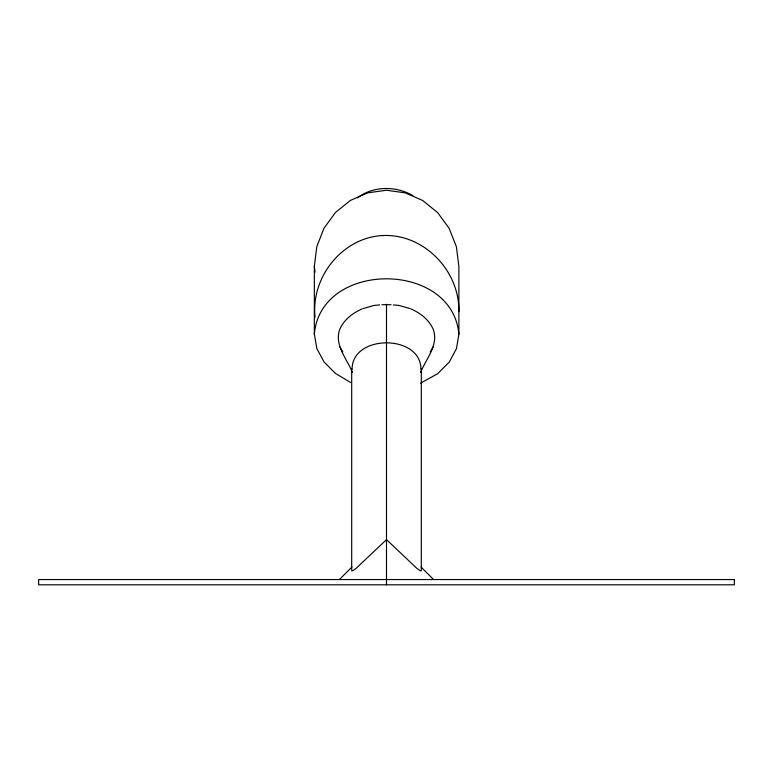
<?xml version="1.0" encoding="UTF-8"?>
<svg xmlns="http://www.w3.org/2000/svg" width="773" height="773" viewBox="0 0 773 773"><rect width="100%" height="100%" fill="white"/><g stroke="black" fill="none" stroke-linecap="round" stroke-linejoin="round"><path stroke-width="1.16" d="M350.527 382.393L335.55 373.523L324.051 361.977L316.814 348.546L314.34 334.129L314.34 266.318L316.785 246.606L323.984 228.248L335.453 212.498L350.411 200.41L367.832 192.815L386.539 190.245L405.245 192.864L422.676 200.487L437.663 212.604L449.161 228.383L456.399 246.761L458.882 266.472L458.882 334.284L456.437 348.691L449.229 362.112L437.76 373.639L420.618 383.157M314.34 334.129C320.698 260.201 452.505 260.52 458.882 334.284M420.908 369.262C421.169 334.042 351.831 334.042 352.092 369.262M420.647 372.383C426.029 358.672 438.996 345.019 433.228 329.317C428.967 319.558 420.232 312.968 410.695 308.814M351.986 570.155L351.696 570.764L352.884 570.735L356.353 568.165L386.5 539.612L416.647 568.165L420.116 570.735L421.304 570.764L421.014 570.155M430.213 351.889L433.228 346.797M339.386 579.547L351.937 567.034M357.455 197.82C373.291 185.829 396.018 185.733 412.946 195.675M362.305 308.814C352.768 312.968 344.033 319.558 339.772 329.317C334.004 345.019 346.971 358.672 352.353 372.383M363.368 308.504L373.977 305.441L379.669 304.92M381.949 304.707L391.051 304.707M393.331 304.92L399.023 305.441L409.632 308.504M421.063 567.034L433.614 579.547M339.772 346.797L342.787 351.889M458.882 311.683C459.703 265.158 414.048 224.711 367.832 238.026C334.4 247.795 311.287 282.85 315.065 317.326M314.34 266.318L315.065 272.115M421.304 368.74L421.304 569.324M386.5 304.291L386.5 584.803M351.696 368.74L351.696 569.324M734.35 579.547L38.65 579.547L38.65 584.803L734.35 584.803L734.35 579.547"/></g></svg>
